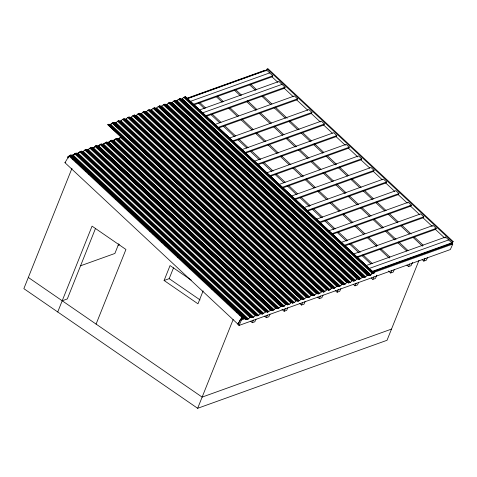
<?xml version="1.0" encoding="UTF-8"?>
<svg xmlns="http://www.w3.org/2000/svg" width="477" height="477" viewBox="0 0 477 477"><rect width="100%" height="100%" fill="white"/><g stroke="black" fill="none" stroke-linecap="round" stroke-linejoin="round"><path stroke-width="0.72" d="M75.312 153.379L250.777 317.193L251.749 316.817L251.796 317.718L253.585 317.074L255.905 315.327L80.422 151.513L77.185 153.576M80.428 151.513L81.382 151.155L256.835 314.999L256.906 315.869L258.683 315.243L260.997 313.496L85.52 149.683M101.816 144.734L103.61 144.078L105.924 142.343L281.382 306.186L279.075 307.915L277.28 308.565L277.232 307.665L275.45 308.315L273.977 309.746L272.182 310.396L272.134 309.495L267.084 312.226L267.042 311.326L266.1 311.725L90.713 147.834M95.704 146.057L271.276 309.835L95.811 146.004M100.802 144.227L99.985 144.483M281.49 306.133L105.906 142.361L106.866 142.003L282.33 305.835L282.378 306.729L284.173 306.085L285.645 304.642M114.063 122.386L302.71 298.524L114.075 122.374L113.222 122.69L301.768 298.912L113.115 122.726L301.881 298.823L302.722 298.513L302.77 299.407L304.564 298.763L306.878 297.016L118.213 120.896L115.917 122.625L114.122 123.269M118.218 120.896L119.172 120.544L307.808 296.694L307.868 297.576L309.656 296.932L311.135 295.49M123.811 138.336L122.16 136.511L120.371 137.161L118.904 138.598M318.994 293.522L130.352 117.443L131.211 117.121L319.852 293.272L318.076 293.904L318.016 293.021L317.044 293.409L128.408 117.235L129.368 116.883L318.004 293.033L318.064 293.915L319.852 293.272L322.172 291.525L133.506 115.404L131.205 117.133M322.082 291.059L323.156 292.085C324.926 292.097 325.88 289.897 327.294 289.736L138.604 113.574L139.564 113.222L328.194 289.372M342.659 284.179L153.91 108.064L342.534 284.244L343.5 283.863L343.559 284.751L344.448 284.393L155.8 108.255L344.501 284.411L346.815 282.676L348.598 282.032L348.645 282.933L350.44 282.289L352.753 280.542L164.088 104.421L160.85 106.49L349.587 282.599L350.44 282.277M164.082 104.457L165.048 104.064L353.684 280.22M245.679 319.041L246.651 318.648L246.698 319.548L248.487 318.904L249.966 317.455M276.284 308.017L100.808 144.191L101.768 143.833L277.22 307.677M286.462 304.392L111.004 140.53L111.964 140.172L287.416 304.016L287.476 304.898L289.271 304.254L291.68 302.49M301.768 298.864L299.467 300.593L297.672 301.237L297.624 300.343L108.977 124.205L108.023 124.557L296.742 300.695L294.369 302.424L292.574 303.068L292.526 302.174L291.56 302.549L116.12 138.682L112.864 140.763L288.329 304.594L289.271 304.248L113.806 140.417L115.273 138.992L290.737 302.823M307.82 296.682L306.866 297.034M311.946 295.239L123.328 119.047L122.482 119.363M342.558 284.203L340.244 285.95L338.449 286.594L338.402 285.699L333.351 288.424L333.31 287.53L332.35 287.929L143.702 111.743L141.401 113.472M337.436 286.087L148.896 109.901M347.65 282.39L159.008 106.234L158.167 106.55M363.051 276.845L360.636 278.628L358.841 279.272L358.793 278.371L353.743 281.102L353.695 280.202L352.747 280.559M357.929 278.717L169.204 102.573L166.89 104.32L165.096 104.964M362.919 276.934L174.284 100.76L175.244 100.403L363.879 276.559M369.204 268.629L374.105 273.184L374.087 272.88L372.298 273.536L370.832 274.967L369.037 275.611L368.989 274.71L368.017 275.092L179.4 98.912L177.086 100.647L175.292 101.303M72.194 155.347L247.635 319.208L72.188 155.365M77.292 153.516L252.75 317.36L253.591 317.062L78.127 153.23M258.689 315.231L257.848 315.53L82.396 151.668M85.562 149.706L86.48 149.325L261.927 313.168M262.845 313.747L87.422 149.861L262.928 313.717L266.083 311.725M90.642 147.882L87.488 149.856M108.023 124.557L107.695 124.676L296.348 300.796M103.61 144.078L279.075 307.915L278.234 308.208L102.776 144.328M120.18 121.069L308.822 297.225L309.662 296.921L121.015 120.782L120.097 121.086L308.822 297.177M128.396 117.259L125.254 119.274L313.92 295.394L317.074 293.355M133.524 115.386L134.466 115.052L323.102 291.203L323.156 292.085L324.956 291.429L136.309 115.291L135.367 115.643M135.474 115.577L324.014 291.781M138.646 113.598L136.303 115.303M143.714 111.725L144.662 111.391L333.292 287.542M334.311 288.025L145.676 111.904M171.16 102.752L359.807 278.89M181.272 99.127L369.89 275.307L370.832 274.955L182.184 98.817L180.389 99.472M251.808 317.7L252.762 317.33L77.214 153.534M260.991 313.508L261.945 313.156L261.986 314.057L263.781 313.413L88.323 149.569M271.109 309.364L272.194 310.378L273.983 309.74L98.518 145.908L97.582 146.23L273.124 310.056L97.618 146.195M118.004 138.873L293.54 302.686M332.338 287.905L143.738 111.779M337.376 285.568L338.449 286.594L339.421 286.212L150.654 110.139L339.409 286.242L340.25 285.938L151.603 109.799L149.802 110.455M166.89 104.308L355.538 280.458L354.691 280.703M357.828 278.753L169.186 102.591L170.146 102.233L358.782 278.389M367.207 275.354L365.734 276.797L363.951 277.429L362.866 276.41M368.071 275.092L179.37 98.954L180.342 98.572L368.989 274.71L180.33 98.59M71.991 168.28L23.85 288.645L197.657 408.3L387.026 340.292L418.979 260.4M57.729 311.97L92.055 226.146L125.94 249.471L96.086 324.098M95.495 228.459L67.305 298.948L62.207 300.778M118.749 243.795L114.879 253.466L80.679 265.749M203.119 290.922L197.967 303.813L164.088 280.488L170.056 265.564L191.229 280.142M164.088 280.488L169.18 278.657L173.527 267.806M197.657 408.3L233.181 319.477M243.968 317.974L240.468 319.232L238.041 324.694L239.043 325.433L450.33 249.56L452.756 244.093L451.755 243.353M239.043 325.433L241.469 319.972L245.667 318.463M250.628 321.188L252.261 322.708L253.448 320.043M255.994 319.131L254.807 321.796L252.261 322.708M264.646 316.15L266.279 317.676L267.466 315.011M270.012 314.093L268.825 316.764L266.279 317.676M281.943 309.239L284.119 311.272L285.306 308.601M287.858 307.689L286.665 310.354L284.119 311.272M299.818 303.521L301.452 305.047L302.639 302.376M305.185 301.464L303.998 304.129L301.452 305.047M317.658 297.117L319.292 298.638L320.478 295.973M323.03 295.054L321.838 297.726L319.292 298.638M335.498 290.708L337.132 292.234L338.318 289.563M340.87 288.651L339.678 291.316L337.132 292.234M353.344 284.304L354.971 285.824L356.164 283.159M358.71 282.241L357.523 284.906L354.971 285.824M371.184 277.894L372.811 279.415L374.004 276.749M376.848 275.169L375.363 278.502L372.811 279.415M388.481 270.978L390.657 273.011L391.844 270.346M394.39 269.427L393.203 272.093L390.657 273.011M406.863 265.081L408.497 266.601L409.683 263.936M412.533 262.356L411.043 265.689L408.497 266.601M422.157 259.589L423.791 261.11L424.977 258.445M427.523 257.526L426.337 260.198L423.791 261.11M102.758 144.394L278.222 308.225M130.352 117.443L318.946 293.57M140.548 113.782L329.112 289.95L140.548 113.782L141.407 113.46L330.048 289.611L332.362 287.864M145.646 111.952L334.311 288.072L335.152 287.768L146.505 111.63L144.704 112.286M257.83 315.547L256.906 315.869L254.73 313.842M303.706 299.073L304.564 298.751M313.902 295.412L312.978 295.734L312.918 294.852L124.27 118.713L123.388 119.071M322.172 291.525L323.114 291.191M186.942 98.602L266.565 70.006L272.778 75.801L272.176 76.791L193.948 104.886M199.195 110.086L278.902 81.46L285.115 87.249L284.513 88.245L205.504 116.621M214.722 124.575L294.434 95.949L297.541 98.846L296.938 99.842L218.627 127.967M229.163 138.169L308.875 109.543L311.982 112.435L311.38 113.431L233.068 141.556M241.595 149.754L321.301 121.128L324.414 124.026L323.805 125.016L245.494 153.141M254.026 161.339L333.733 132.713L336.84 135.611L336.237 136.601L257.926 164.726M266.452 172.924L346.165 144.298L349.271 147.196L348.663 148.186L270.358 176.311M278.878 184.521L358.585 155.896L361.691 158.793L361.089 159.783L282.778 187.908M291.298 196.113L371.011 167.493L374.117 170.384L373.515 171.38L295.203 199.505M303.73 207.704L383.436 179.078L386.543 181.97L385.941 182.965L307.629 211.09M316.15 219.295L395.868 190.663L398.969 193.567L398.367 194.562L320.055 222.687M328.575 230.892L408.282 202.266L411.395 205.164L410.786 206.159L332.475 234.279M341.001 242.489L420.708 213.863L423.814 216.761L423.212 217.756L344.901 245.876M353.427 254.074L433.14 225.448L436.246 228.346L435.644 229.342L357.333 257.461M444.963 238.029L445.566 237.033L451.785 242.829L451.176 243.825L372.167 272.194M238.595 323.782L237.832 324.056L64.95 162.693L68.98 156.068L69.743 155.794L242.626 317.157L241.165 319.566M133.184 115.523L321.838 291.644M266.458 70.179L267.192 68.974L267.955 68.7L453.15 241.559L451.683 243.962M237.832 324.056L241.863 317.432L242.626 317.157M245.369 319.119L245.75 319.018L69.91 155.275L245.375 319.107M450.92 244.242L452.387 241.833L453.15 241.559M70.34 155.138L71.186 154.816L246.639 318.66M75.366 153.367L76.284 152.986L251.737 316.829M80.53 151.477L256.006 315.297L256.847 314.987L256.888 315.887M85.621 149.647L261.056 313.514M108.124 124.521L296.783 300.653L297.624 300.343M109.877 124.795L298.626 300.838M114.975 122.953L303.724 299.055L115.005 122.923M100.915 144.155L276.374 308.005M118.32 120.86L306.979 296.98M123.424 119.029L312.077 295.162L312.918 294.852M107.802 142.551L283.243 306.395L107.814 142.534L283.332 306.377L284.173 306.079L108.708 142.247L106.914 142.903M111.111 140.494L286.588 304.314L287.428 304.004M128.516 117.199L317.092 293.409M291.572 302.573L116.102 138.7L117.062 138.342L292.526 302.174L292.574 303.068L293.528 302.668M117.962 138.932L293.456 302.722M138.712 113.538L327.371 289.67L328.212 289.36L328.254 290.255L330.048 289.611L331.521 288.168M174.391 100.725L363.051 276.857L363.891 276.541L363.939 277.441L365.734 276.797L177.086 100.647M176.174 100.957L364.792 277.137M370.832 274.967L182.184 98.828L183.657 97.386L185.44 96.742L374.075 272.898M245.81 318.952L70.346 155.12M250.896 317.133L75.42 153.326M257.747 315.577L82.384 151.65M266.184 311.642L90.731 147.798L91.572 147.494L267.025 311.338M266.011 311.195L267.084 312.226L268.885 311.57M278.133 308.255L277.292 308.547M283.231 306.425L282.39 306.717M298.554 300.892L297.684 301.225L296.599 300.212M312.065 295.168L311.129 295.501L122.488 119.351L121.015 120.794M313.818 295.442L125.272 119.208M322.261 291.507L133.584 115.41M347.745 282.354L159.109 106.198L159.95 105.894L348.586 282.05M347.56 281.919L348.645 282.933L349.593 282.533L160.958 106.389M357.941 278.693L169.246 102.603M153.993 108.07L154.852 107.724L343.488 283.881L343.547 284.763L345.342 284.119L156.7 107.969L155.842 108.291M179.477 98.918L368.149 275.026M262.887 313.687L262.004 314.039L260.901 313.037L262.004 314.039M282.33 305.835L281.376 306.234M324.026 291.751L135.468 115.547M352.831 280.548L164.207 104.368M288.43 304.499L112.942 140.679M176.174 100.951L364.893 277.089M184.539 97.111L373.223 273.226M329.154 289.885L328.271 290.243L327.18 289.229M359.724 278.92L360.636 278.616L171.988 102.477L171.106 102.752L359.795 278.92L358.853 279.26L357.756 278.258L358.853 279.26M73.023 155.073L75.342 153.326M83.219 151.412L85.532 149.665M112.286 123.024L109.96 124.765L298.626 300.886L299.467 300.582L110.819 124.443L112.292 123.012L300.939 299.151L112.286 123.024L113.132 122.708M91.62 148.395L93.42 147.739L95.728 146.004L271.174 309.847M111.022 140.512L108.708 142.259L284.173 306.085M146.499 111.642L147.971 110.199L148.842 109.937M151.597 109.811L153.069 108.368L153.916 108.13M156.695 107.981L158.167 106.538L346.809 282.688M174.29 100.808L171.988 102.489L360.636 278.628M177.086 100.659L178.553 99.228L367.201 275.366L368.047 275.05M96.694 145.968L96.67 145.664L95.829 145.974M323.12 291.501L317.682 286.427M247.611 319.161L246.71 319.53L245.625 318.517M186.644 98.387L264.962 70.262L265.963 71.001M187.884 98.53L265.409 70.691M190.049 101.5L269.672 72.903M193.155 104.391L272.778 75.801M74.323 154.453L67.364 156.951L68.449 157.97M76.415 153.701L79.2 152.706M81.287 151.954L83.374 151.203M86.856 149.957L88.943 149.206M91.727 148.204L94.512 147.202M97.296 146.206L99.383 145.455M102.167 144.453L104.952 143.452M107.045 142.706L109.829 141.705M111.916 140.953L115.392 139.707M117.485 138.956L120.27 137.954M71.234 155.717L73.029 155.061L248.487 318.904L247.652 319.191M82.366 151.716L83.225 151.4L258.683 315.243M118.046 138.902L118.904 138.586L294.369 302.424L293.528 302.716M69.839 156.539L74.036 155.031M97.111 146.743L99.204 145.992M107.599 142.975L109.692 142.224M72.945 159.431L74.346 158.93M202.302 112.977L282.008 84.357M64.95 162.693L65.713 162.413M76.052 162.329L77.453 161.828M205.408 115.875L285.115 87.249M76.851 162.824L78.246 162.317M85.371 171.028L86.766 170.527M88.478 173.926L89.879 173.425M217.828 127.472L297.541 98.846M89.271 174.415L90.672 173.914M99.812 184.617L101.207 184.116M232.269 141.061L311.982 112.435M112.244 196.202L113.639 195.701M115.351 199.1L116.746 198.599M244.701 152.646L324.414 124.026M116.144 199.595L117.539 199.088M124.67 207.793L126.071 207.286M127.776 210.685L129.178 210.184M257.133 164.231L336.84 135.611M128.575 211.18L129.971 210.679M140.208 222.27L141.603 221.769M269.559 175.822L349.271 147.196M141.001 222.765L142.402 222.264M149.522 230.969L150.923 230.469M118.105 245.214L119.506 244.707M152.628 233.867L154.029 233.366M281.985 187.413L361.691 158.793M153.427 234.362L154.822 233.855M161.947 242.566L163.343 242.066M165.054 245.464L166.455 244.963M294.404 199.01L374.117 170.384M165.847 245.959L167.248 245.452M177.486 257.049L178.881 256.548M306.836 210.595L386.543 181.97M178.279 257.544L179.674 257.037M189.906 268.646L191.313 268.134M319.262 222.193L398.975 193.561M199.225 277.346L200.62 276.845M202.331 280.243L203.727 279.743M331.682 233.79L411.395 205.164M203.124 280.732L204.526 280.232M211.645 288.943L213.046 288.442M214.751 291.841L216.153 291.334M344.108 245.387L423.814 216.761M215.55 292.329L216.946 291.829M227.183 303.426L228.578 302.925M356.534 256.972L436.246 228.346M227.976 303.915L229.377 303.414M236.503 312.113L237.904 311.612M365.859 265.659L445.566 237.033M239.615 315.011L241.01 314.51M368.965 268.557L448.672 239.931M244.117 317.402L242.018 318.159L241.416 319.149L244.916 317.897M372.072 271.455L451.785 242.829M373.133 271.544L451.057 243.604M371.601 273.243L452.756 244.093M250.807 317.157L249.96 317.467L74.495 153.63M286.486 304.344L285.64 304.654L110.181 140.81M288.329 304.582L287.488 304.886L286.403 303.873M303.622 299.091L302.782 299.395L301.697 298.381M307.88 297.565L308.72 297.26M329.213 289.903L330.054 289.599M334.21 288.108L333.363 288.412L332.278 287.398M353.755 281.09L354.632 280.756L165.996 104.594L354.697 280.75M369.89 275.295L369.049 275.599L367.964 274.579L369.037 275.611M312.966 295.746L314.754 295.102L126.113 118.952M391.504 329.094L202.135 397.102L28.328 277.453M268.032 311.821L92.484 148.061L267.943 311.916M169.18 278.657L200.036 299.902M240.468 319.232L241.469 319.972M267.192 68.974L452.387 241.833M271.932 76.779L277.912 82.36M283.893 87.941L293.128 96.563M296.39 99.604L307.802 110.259M311.064 113.299L320.305 121.927M323.567 124.968L332.26 133.089M335.522 136.13L345.306 145.258M348.568 148.305L357.804 156.927M360.523 159.467L369.764 168.089M373.02 171.13L382.262 179.757M385.523 182.798L394.765 191.426M398.021 194.467L407.263 203.089M409.981 205.629L419.766 214.757M423.021 217.804L432.263 226.426M434.982 228.96L444.218 237.588M250.693 84.196L256.68 89.783M263.203 95.877L271.908 103.998M275.175 107.045L287.142 118.218M289.861 120.759L299.109 129.392M302.376 132.439L311.624 141.067M314.343 143.607L323.591 152.241M327.401 155.794L336.649 164.428M339.368 166.968L348.615 175.602M351.877 178.648L361.131 187.276M364.392 190.323L373.64 198.957M376.908 202.004L386.155 210.637M389.417 213.684L398.122 221.811M401.932 225.365L411.18 233.998M414.441 237.045L423.147 245.166M249.417 84.656L255.404 90.242M261.933 96.33L270.638 104.457M273.899 107.504L285.324 118.171M288.585 121.218L297.839 129.845M301.1 132.892L310.348 141.526M313.067 144.066L322.863 153.206M326.125 156.253L335.373 164.887M338.092 167.427L347.339 176.055M350.607 179.102L359.855 187.735M363.116 190.782L372.364 199.416M375.632 202.463L384.879 211.096M388.141 214.143L397.389 222.777M400.656 225.818L409.361 233.945M413.165 237.498L422.413 246.132M235.572 89.628L241.559 95.209M247.539 100.796L256.793 109.43M260.597 112.983L271.479 123.138M274.74 126.184L283.994 134.818M287.255 137.865L296.503 146.499M299.765 149.545L309.018 158.179M312.28 161.226L320.985 169.347M324.247 172.394L333.495 181.027M336.762 184.074L346.01 192.708M349.271 195.755L358.519 204.389M361.787 207.435L371.034 216.069M374.296 219.116L383.544 227.744M386.811 230.79L396.059 239.424M398.778 241.964L408.026 250.598M234.296 90.081L240.283 95.668M246.269 101.255L256.06 110.396M259.321 113.443L270.203 123.597M273.47 126.643L282.718 135.277M285.979 138.324L295.227 146.958M298.495 150.005L307.743 158.638M311.004 161.685L319.709 169.806M322.977 172.853L332.225 181.487M335.486 184.533L345.276 193.674M348.001 196.214L357.249 204.848M360.511 207.894L369.758 216.522M373.026 219.569L382.274 228.203M385.535 231.25L394.783 239.883M397.502 242.423L406.75 251.057M217.476 96.121L223.463 101.708M229.992 107.802L238.697 115.929M241.958 118.976L253.382 129.637M256.644 132.684L265.898 141.317M269.159 144.364L278.407 152.998M281.126 155.538L290.922 164.678M294.184 167.725L303.432 176.359M306.151 178.893L315.398 187.527M318.666 190.573L327.914 199.207M331.175 202.254L340.423 210.888M343.69 213.934L352.938 222.568M356.2 225.609L364.905 233.736M368.715 237.29L377.42 245.416M381.224 248.97L389.93 257.097M216.2 96.581L222.187 102.167M228.716 108.261L237.421 116.388M240.682 119.435L252.106 130.096M255.374 133.143L264.622 141.776M267.883 144.823L277.131 153.457M280.398 156.504L289.104 164.625M292.908 168.178L302.156 176.812M304.881 179.352L314.128 187.986M317.39 191.033L326.638 199.666M329.905 202.713L339.153 211.341M342.414 214.388L351.662 223.021M354.93 226.068L363.629 234.195M366.896 237.242L376.687 246.382M379.954 249.429L389.202 258.063M199.726 102.501L205.706 108.088M212.235 114.182L220.94 122.303M224.75 125.856L235.632 136.017M238.894 139.063L248.141 147.691M251.409 150.738L260.657 159.372M263.918 162.418L273.166 171.052M276.433 174.099L285.133 182.226M288.4 185.273L297.648 193.9M301.458 197.46L310.157 205.581M313.425 208.628L322.673 217.262M325.934 220.308L335.182 228.942M338.449 231.989L347.697 240.623M350.959 243.669L360.207 252.297M362.931 254.837L372.179 263.471M198.45 102.96L204.436 108.541M210.417 114.128L219.664 122.762M223.474 126.316L234.356 136.47M237.618 139.517L246.865 148.15M250.133 151.197L259.381 159.831M262.642 162.878L271.89 171.511M275.157 174.558L283.863 182.679M287.124 185.726L296.372 194.36M299.639 197.406L309.43 206.547M312.149 209.087L321.397 217.721M324.664 220.768L333.912 229.401M337.173 232.448L346.421 241.076M349.689 244.123L358.937 252.756M361.655 255.296L370.903 263.93M185.314 96.789L373.95 272.939M193.072 104.153L185.44 96.742M194.145 105.178L200.137 110.753M201.759 112.286L207.203 117.348M209.379 119.381L215.36 124.962M217.524 127.007L224.059 133.089M225.132 134.115L243.085 150.851M244.707 152.39L250.157 157.452M252.315 159.491L257.765 164.559M259.941 166.586L266.464 172.68M268.08 174.212L274.621 180.294M275.694 181.32L293.647 198.062M295.263 199.595L300.713 204.657M302.877 206.702L308.869 212.271M310.497 213.797L317.026 219.885M318.642 221.423L336.595 238.16M338.211 239.692L343.661 244.761M345.825 246.8L351.275 251.868M353.433 253.907L359.425 259.482M361.059 261.002L368.125 267.603M184.599 97.046L373.247 273.196M183.657 97.386L372.298 273.536M226.068 142.098L227.153 143.112M276.63 189.303L277.715 190.317M173.461 101.046L362.103 277.197M168.363 102.877L357.005 279.027M352.67 280.071L353.743 281.102M163.265 104.707L351.907 280.858M161.792 106.138L350.44 282.289M159.825 105.942L348.472 282.08M159.819 105.954L348.621 282.336L333.93 268.646M164.851 110.777L159.95 105.894M166.485 112.304L171.917 117.378M174.093 119.411L179.531 124.485M181.707 126.518L188.23 132.606M189.858 134.126L207.799 150.881M209.433 152.401L214.871 157.482M217.041 159.509L221.936 164.076M224.655 166.616L230.635 172.197M232.806 174.23L239.335 180.324M240.42 181.338L258.361 198.086M259.989 199.613L265.427 204.687M267.603 206.714L273.041 211.794M275.211 213.821L281.191 219.408M283.368 221.435L289.891 227.529M290.982 228.543L301.309 238.19M302.394 239.204L308.375 244.784M310.551 246.818L315.446 251.385M318.165 253.925L323.597 258.999M325.773 261.032L332.296 267.12M347.572 281.901L348.657 282.921M241.356 189.321L242.441 190.335M342.474 283.732L343.547 284.763M153.069 108.368L341.717 284.519M338.39 285.711L149.754 109.555L148.913 109.859L337.567 286.009M147.971 110.199L336.619 286.349M142.873 112.029L331.521 288.18M323.376 285.675L324.461 286.689M137.775 113.86L326.423 290.01M134.335 115.094L322.977 291.244M136.118 116.877L134.466 115.052M138.819 119.423L144.269 124.491M146.433 126.53L152.968 132.612M154.041 133.638L161.125 140.226M162.198 141.252L172.543 150.887M173.616 151.913L179.608 157.482M181.236 159.008L186.674 164.082M189.381 166.634L195.373 172.203M196.989 173.741L203.53 179.817M204.603 180.843L215.491 190.985M216.564 192.01L222.556 197.585M224.172 199.118L229.622 204.186M231.798 206.213L237.779 211.8M239.943 213.839L245.935 219.414M247.551 220.946L266.047 238.19M267.126 239.221L273.118 244.79M274.734 246.329L280.184 251.391M282.36 253.418L288.341 259.005M290.499 261.044L297.04 267.126M298.113 268.152L316.066 284.894M149.748 130.149L150.833 131.163M243.252 217.452L244.343 218.472M132.678 115.69L321.325 291.841M299.043 276.135L300.134 277.149M316.984 292.89L318.064 293.915M127.586 117.521L316.227 293.671M218.925 207.918L220.01 208.932M306.789 296.551L307.868 297.576M117.39 121.182L306.031 297.332M115.917 122.613L304.564 298.763M194.592 198.384L195.683 199.398M245.154 245.589L246.239 246.603M122.034 136.559L297.487 300.403M125.427 139.868L132.499 146.451M133.578 147.476L151.513 164.201M153.129 165.74L158.579 170.796M160.737 172.835L166.723 178.404M168.357 179.93L175.417 186.519M176.49 187.544L194.431 204.275M196.047 205.808L201.491 210.87M203.655 212.909L209.642 218.478M211.8 220.517L217.792 226.086M219.408 227.618L237.892 244.85M238.965 245.876L244.951 251.445M246.579 252.965L252.554 258.546M254.718 260.585L260.704 266.154M262.32 267.686L269.398 274.269M270.471 275.295L280.804 284.918M281.877 285.944L287.869 291.513M290.028 293.552L295.472 298.614M120.377 137.149L295.835 300.993M117.05 138.354L292.514 302.185M134.502 155.454L135.593 156.474M291.501 302.042L292.574 303.068M116.221 138.646L291.685 302.484M190.794 214.602L191.879 215.616M233.706 254.67L234.797 255.684M106.854 142.021L282.318 305.846M247.08 273.75L248.165 274.764M106.025 142.307L281.49 306.145M105.083 142.641L280.542 306.484M276.207 307.534L277.28 308.565M275.45 308.315L99.985 144.477L98.512 145.92L273.977 309.746M96.67 145.664L272.134 309.495L96.658 145.682M96.545 145.712L272.158 309.8L269.97 307.778M97.767 146.994L104.827 153.588M105.912 154.602L108.631 157.136M109.716 158.149L116.239 164.237M117.324 165.251L123.299 170.832M125.469 172.859L130.901 177.933M133.077 179.96L139.051 185.541M141.228 187.568L147.745 193.656M148.83 194.67L159.151 204.311M160.779 205.831L166.217 210.9M168.387 212.933L173.819 218.001M175.989 220.034L181.97 225.609M184.14 227.642L190.657 233.724M191.748 234.744L202.069 244.379M203.697 245.899L209.671 251.48M211.305 253.001L216.737 258.075M219.45 260.609L224.882 265.683M227.058 267.71L233.575 273.798M234.66 274.812L245.524 284.954M246.615 285.967L252.589 291.548M254.217 293.069L259.649 298.143M262.368 300.677L267.8 305.751M271.097 309.376L272.182 310.396M94.887 146.308L270.352 310.145M93.42 147.739L268.879 311.582M192.678 242.721L193.763 243.735M89.789 148.138L265.254 311.976M112.071 174.051L113.156 175.065M84.691 149.969L260.156 313.806M168.357 233.193L169.442 234.207M79.593 151.799L255.058 315.637M224.643 292.341L225.728 293.355M101.124 183.597L102.209 184.611M127.729 208.467L128.814 209.481M68.98 156.068L241.863 317.432M154.852 107.724L154.9 108.625M124.27 118.713L124.318 119.608M117.062 138.342L117.121 139.224M81.382 151.155L81.424 152.056M95.4 146.123L270.853 309.967L95.4 146.123M158.68 106.353L347.316 282.503L158.68 106.353M112.023 141.055L111.964 140.172L112.012 141.073"/></g></svg>
